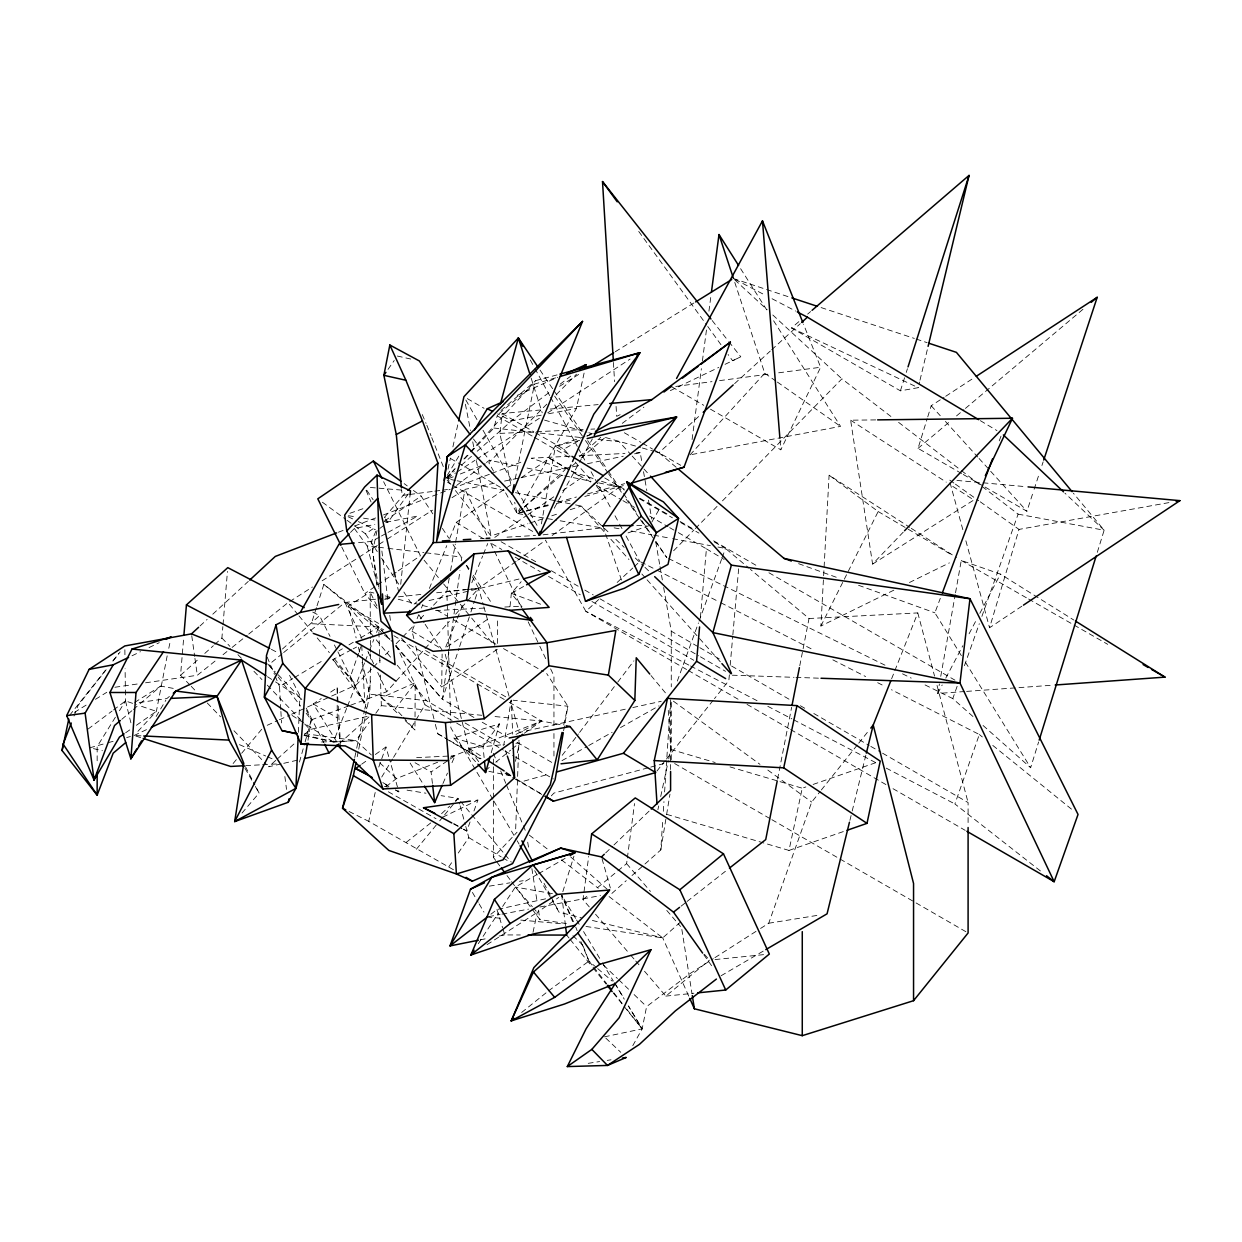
<?xml version="1.0" encoding="UTF-8"?>
<svg xmlns="http://www.w3.org/2000/svg" width="1242" height="1242" viewBox="0 0 1242 1242"><rect width="100%" height="100%" fill="white"/><g stroke="black" fill="none" stroke-linecap="round" stroke-linejoin="round"><path stroke-width="0.75" stroke-dasharray="5 3.75" d="M670.618 769.543L670.711 701.125M405.187 720.608L414.968 730.001L415.03 718.652M415.03 716.774L415.201 682.727L381.418 697.756L399.582 715.221M497.297 649.271L441.733 687.059L442.121 654.068M497.359 643.449L497.654 618.221M515.678 828.88L518.97 740.154M298.359 732.283L299.865 697.492L276.485 672.947M893.821 590.183L820.9 626.03L823.524 577.67M823.632 575.745L829.097 475.189L909.703 527.322M370.52 667.513L369.837 694.169L366.778 709.337M644.971 863.997L660.791 849.932L662.824 819.021M663.321 811.29L663.958 801.633M664.594 791.961L670.711 699.23L759.995 764.358M189.902 684.979L180.556 675.275L183.738 637.239M214.773 644.443L221.899 638.015L222.861 626.605M223.017 624.695L227.457 571.444M700.41 617.429L706.419 548.84L678.039 532.461M729.365 674.825L728.852 680.538L714.476 698.641M730.187 665.308L732.687 636.727M732.858 634.817L738.695 568.153M510.027 606.562L511.347 593.35L521.159 581.706M400.716 584.283L410.077 494.642M510.679 483.666L499.843 433.396L502.172 413.539L542.49 409.782M589.282 906.908L582.995 899.596L588.692 856.421M617.879 870.828L626.605 863.64L627.101 859.883M627.35 858.005L634.522 803.558M692.089 439.528L701.388 368.641M702.398 360.987L706.667 328.416M708.934 311.168L710.936 295.844M473.932 717.457L442.385 699.246L459.975 570.497M461.279 560.887L461.807 557.053L425.851 552.814M307.969 740.248L311.292 719.879L306.013 709.555M660.791 849.932L666.302 816.475M666.597 814.612L669.966 794.166M167.173 655.854L156.383 711.34L135.378 734.084M563.62 730.808L567.904 706.248L546.666 673.521M449.216 578.213L446.872 591.44L448.502 647.16M450.567 570.652L455.271 544.182M455.597 542.288L465.005 489.364L497.033 482.657M964.692 691.53L937.726 693.471L939.402 683.969M940.753 676.362L955.207 594.67M955.548 592.76L961.261 560.468L1000.462 574.115L1073.771 620.006M541.403 523.891L555.453 446.188L584.92 436.594M777.57 779.122L791.635 707.319M799.77 665.743L802.736 650.637M803.108 648.743L809.023 618.516L750.401 569.333M632.783 1045.671L642.161 1028.857L646.601 1006.61L690.49 973.278L713.312 958.684M357.215 756.72L358.364 751.022M358.736 749.128L366.39 711.231M515.228 478.931L534.479 384.12L556.664 377.521M354.777 757.496L356.314 750.044M356.702 748.181L364.403 710.89M364.791 709.027L370.582 681.051M168.788 648.293L170.387 640.717M533.035 932.292L537.243 912.435L558.652 897.423M657.903 809.737L658.71 805.965M660.713 796.541L668.336 760.725M668.739 758.831L670.742 749.407L668.103 707.816M666.752 814.364L788.981 850.428L802.239 788.204L805.856 786.947M377.087 530.551L372.46 551.852L378.732 587.466M522.742 514.405L517.091 513.443L576.412 408.416L584.345 371.963M447.989 469.197L450.442 458.034M452.895 446.887L457.817 424.562M515.43 761.362L519.513 742.949L515.756 743.337M453.47 869.742L368.734 821.335L375.193 792.489M563.713 724.955L567.904 706.248L513.132 700.224M798.854 321.662L791.527 327.966L900.403 390.826L918.195 387.675L919.546 382.039M919.996 380.161L927.65 348.241M849.916 820.372L851.733 812.889M852.198 811.026L865.907 754.95M471.23 451.855L493.866 428.024L497.374 415.154M299.462 762.014L304.616 743.694M305.128 741.862L311.292 719.879L305.377 712.225M491.227 752.73L499.439 723.884L453.749 738.012L476.664 762.883M1021.824 606.22L989.563 627.753L1019.014 529.403L1170.43 502.342M961.587 473.512L918.04 448.378L927.184 418.725M927.758 416.862L931.189 405.746L944.091 397.316M983.059 725.483L1030.643 767.727L1038.622 741.955M1097.307 552.333L1104.138 530.241L1073.352 493.183M562.812 891.725L573.944 856.188M316.462 607.633L311.338 623.701L378.717 626.993L383.762 629.911M317.02 605.848L323.851 584.423L378.717 626.993L382.474 630.998M900.403 390.826L905.682 374.261M906.272 372.414L907.436 368.734M395.267 645.778L442.385 699.246L459.028 648.34M459.633 646.523L470.33 613.796M470.92 611.98L474.491 601.081M475.096 599.265L478.651 588.351L516.175 561.368M985.046 487.05L1026.917 511.238L1033.515 491.118M1034.12 489.286L1039.523 472.829M1041.929 465.517L1043.14 461.869M362.369 657.546L364.775 702.817L349.933 678.07L358.581 653.214M359.202 651.445L361.67 644.35L362.276 655.667M1040.423 870.952L954.896 803.962L979.333 734.519L891.446 689.729M760.57 928.442L768.72 923.241L811.694 802.068L820.139 791.496M972.967 716.51L952.785 698.594L957.955 683.985M964.429 665.712L979.301 623.717M981.894 616.405L1018.114 514.141L981.351 485.901M378.763 767.044L385.952 746.985L389.041 757.744M463.452 829.268L466.79 831.069L470.05 821.94M473.963 810.995L477.891 800.065L472.255 800.857M677.309 681.066L698.439 622.925M699.091 621.109L721.54 559.35M722.192 557.534L725.499 548.436L713.886 541.745M961.37 655.667L934.884 612.818L940.303 598.333M999.251 440.848L1001.269 435.414M74.008 716.029L78.075 705.487L106.129 669.764M303.98 735.497L333.353 742.017L346.829 707.878M347.527 706.077L364.543 662.949M365.257 661.148L368.796 652.159M369.511 650.358L373.764 639.583M376.59 632.395L378.717 626.993L385.082 634.227M891.616 678.769L917.791 612.911L809.023 618.516M413.881 638.667L412.018 631.215L414.191 625.859M417.079 618.733L418.523 615.163M421.426 608.037L422.87 604.466M429.39 588.413L446.763 545.626M449.651 538.485L456.171 522.447L505.199 488.711M445.738 646.958L456.606 620.208M457.32 618.423L463.111 604.155M471.805 582.762L482.657 556.012M483.386 554.227L487.718 543.53M375.814 531.297L371.575 541.45L376.745 585.168M442.944 783.516L447.462 773.098M451.995 762.697L455.007 755.757L451.172 755.943M710.471 409.177L780.814 449.79L820.636 367.259L803.605 324.41M820.9 626.03L843.458 580.914M844.327 579.191L878.172 511.533L829.097 475.189M937.726 693.471L942.212 684.947M945.783 678.116L962.814 645.731M969.086 633.793L976.259 620.146M979.845 613.331L1000.462 574.115M554.227 508.211L581.209 459.198M582.141 457.522L592.372 438.923M651.895 521.997L659.595 508.583M156.15 716.463L165.869 700.209M447.198 475.469L459.913 454.308M381.729 777.057L392.55 759.002M393.543 757.372L425.012 704.835L395.484 644.117M115.382 717.239L97.155 746.551L97.155 763.364M119.434 710.735L125.504 700.954L125.1 668.708M478.294 943.687L498.399 912.948M502.637 906.474L515.352 887.052L536.901 874.616M448.75 866.869L452.973 860.722M458.251 853.037L468.824 837.651L465.766 826.442M388.016 369.386L394.242 360.49M408.23 493.959L388.032 522.152L384.259 521.531M333.353 742.017L355.973 740.62L369.216 722.363M375.829 713.25L381.341 705.642L380.254 673.024M484.116 757.573L483.014 746.349L499.439 723.884M562.222 755.291L578.415 733.96M579.579 732.423L616.591 683.659M617.74 682.137L633.932 660.806M401.927 715.796L395.406 708.701L415.201 682.727M113.131 660.837L120.148 651.895M69.568 715.392L106.796 668.6M112.805 661.039L118.813 653.494M656.909 771.065L665.308 760.508M666.504 759.002L713.265 700.162M821.335 789.99L857.523 744.688M858.734 743.166L869.586 729.582M384.508 517.262L406.46 491.599M416.38 849.249L438.473 822.328M439.699 820.838L443.394 816.351M444.62 814.861L454.432 802.891M455.659 801.401L458.112 798.404L441.096 795.656M233.108 763.519L236.772 759.126M241.678 753.257L262.481 728.34M242.004 813.044L259.097 793.064L255.697 786.465M350.803 705.13L386.743 691.716L423.755 650.078M425.043 648.65L449.293 621.373M455.674 614.185L465.89 602.712M467.163 601.268L478.651 588.351L472.457 576.816M690.071 454.851L764.746 373.237L734.038 280.164M446.872 477.502L454.712 468.948M463.871 458.981L469.088 453.283M470.392 451.855L535.752 380.611L558.046 374.649M495.651 860.38L493.369 857.337L517.076 832.187M551.308 795.874L553.948 793.079L648.914 767.603M445.94 478.496L455.255 468.669M464.586 458.857L469.911 453.252M875.672 419.905L850.63 420.2L872.598 564.085L903.244 532.135M350.477 532.476L354.358 528.471L374.851 524.466M331.676 696.063L356.081 684.994L372.103 668.491M373.438 667.109L380.114 660.232M385.455 654.736L390.795 649.224M396.136 643.729L401.477 638.217M402.812 636.851L413.493 625.844M420.169 618.951L425.509 613.455M433.52 605.196L446.872 591.44L469.305 589.251M673.63 550.765L693.983 529.961M695.334 528.58L717.053 506.394M722.487 500.852L841.905 378.841L892.47 417.669M546.822 404.147L488.805 462.692L493.524 471.153M556.261 394.614L576.49 374.199M605.661 852.943L612.57 846.283M613.952 844.964L649.861 810.389M200.009 625.999L207.119 619.432M212.786 614.185L248.307 581.38M598.66 599.529L585.882 611.343L545.875 540.907M617.134 582.467L632.768 568.029M634.181 566.709L639.878 561.462L655.372 569.364M441.562 813.65L449.837 806.027M455.348 800.95L458.112 798.404L459.649 804.009M655.279 451.684L658.974 452.74L700.364 414.937M734.596 383.654L770.273 351.067M771.701 349.763L800.236 323.696M522.758 508.273L517.091 513.443L503.895 489.767M524.186 506.984L565.312 469.538M579.502 456.621L600.771 437.246M180.556 675.275L199.093 658.57M204.79 653.432L213.345 645.716M282.446 649.038L319.52 615.644L330.03 636.339M275.786 760.352L268.66 766.78L281.856 763.752M277.214 759.064L294.323 743.648M304.306 734.659L310.003 729.52L370.333 715.687M368.905 716.96L340.401 742.669L337.156 687.711L327.593 694.2M585.991 926.47L662.731 937.896L680.663 921.906M611.887 893.433L626.263 880.64M632.023 875.517L643.527 865.286M447.12 477.813L454.277 471.494M461.45 465.16L471.479 456.295M477.207 451.234L511.58 420.852L551.029 391.044M522.913 508.413L517.091 513.443L514.685 502.28M524.372 507.155L563.666 473.233M572.407 465.688L575.325 463.188M581.147 458.158L604.435 438.053M500.961 410.528L535.752 380.611M807.657 314.102L810.591 311.571M121.778 719.335L131.869 710.719M133.313 709.492L160.746 686.112L173.88 688.487M918.04 448.378L950.611 420.898M956.526 415.915L963.932 409.674M965.422 408.416L1083.862 308.544M414.098 604.14L417.033 601.687M169.409 696.436L166.832 698.578L138.7 702.599M499.02 413.633L534.479 384.12M582.995 899.596L588.817 894.799M597.542 887.611L616.436 872.024M644.52 971.244L665.852 996.1L709.461 960.128M276.982 675.493L268.707 664.78L282.151 653.773M283.657 652.547L344.965 602.448L375.519 599.234M485.327 770.63L489.783 767.013M495.729 762.2L510.602 750.168M512.092 748.973L519.513 742.949M521.656 1012.463L546.977 992.094M548.467 990.899L588.956 961.091L582.7 944.991M145.562 682.805L197.323 675.275L216.977 659.533M223.032 654.689L230.593 648.635M232.099 647.424L247.22 635.314M248.726 634.103L288.035 602.618L297.754 614.386M406.258 842.355L433.054 821.086M681.051 906.194L685.584 902.639M687.09 901.444L727.921 869.322M490.885 914.236L496.94 909.548L546.899 898.54M456.621 485.451L484.923 463.701M486.414 462.552L489.395 460.27L519.529 466.495M386.014 786.621L396.555 778.517L437.743 762.2M379.819 528.44L385.299 524.248M560.142 384.166L570.761 376.14M88.073 729.054L112.028 711.076M113.534 709.943L125.504 700.954L136.403 704.618M622.258 423.351L643.884 407.112M517.743 560.235L522.432 556.866M523.984 555.748L545.875 540.006M552.131 535.504L619.339 487.159L624.307 490.031M361.67 764.203L366.219 760.973M375.317 754.515L385.952 746.985M524.341 733.215L541.605 721.028L562.44 725.064M125.644 732.78L130.255 729.566M136.403 725.281L156.383 711.34L138.219 705.239M506.783 487.625L513.117 483.278M521.019 477.828L549.492 458.251L569.519 469.818M494.782 537.398L526.406 515.632M527.99 514.545L554.879 496.039M562.797 490.606L581.768 477.549L572.096 471.758M354.777 525.956L365.567 533.874L375.084 527.384M384.616 520.91L421.131 496.086L432.821 513.846M377.071 608.363L364.869 593.521L375.984 585.96M377.568 584.873L396.617 571.925M398.201 570.839L420.433 555.733L383.623 481.71M336.737 741.831L313.232 703.95L321.212 698.532M446.918 646.958L489.783 617.802M432.418 783.454L431.083 771.981L448.626 760.073M450.225 759.002L455.007 755.757M447.493 478.248L455.566 472.969M457.18 471.913L474.956 460.316M476.586 459.261L539.602 418.119M547.691 412.856L630.113 359.062M945.705 396.276L974.706 377.32M487.066 944.634L537.243 912.435L533.594 908.197M289.665 601.578L312.394 587.031M322.128 580.806L377.335 545.471M378.95 544.431L385.455 540.286M387.069 539.245L432.527 510.152M452.01 497.685L465.005 489.364L487.438 536.435M714.942 957.644L758.94 929.497M872.598 564.085L973.837 500.014L952.754 486.367M134.71 702.398L160.746 686.112M559.537 386.293L579.222 374.09M615.287 351.734L693.999 302.924M74.427 712.38L87.375 704.338M95.463 699.324L106.796 692.291M280.785 709.524L279.528 686.531L292.755 678.598M294.401 677.604L324.162 659.75M339.05 650.808L342.357 648.821M348.971 644.862L353.923 641.881M360.537 637.907L378.717 626.993L379.679 655.76M721.09 975.746L764.14 950.58M538.562 873.669L565.11 858.377M561.974 760.647L587.062 746.473M588.739 745.526L612.166 732.299M620.519 727.579L659.005 705.844M535.519 432.79L563.868 449.154L578.819 440.739M587.124 436.066L593.769 432.325M522.028 606.872L511.347 593.35L524.885 585.758M379.819 536.901L371.575 541.45L356.159 542.863M381.465 536.001L386.402 533.284M388.047 532.368L417.7 516.051L384.166 522.634M364.775 702.817L332.809 659.626L351.486 649.737M353.178 648.836L356.578 647.035M516.035 734.379L541.605 721.028L508.009 701.637M909.439 582.514L949.369 562.89M728.852 341.674L740.775 356.78L732.64 360.77L728.122 354.529M442.773 817.189L477.891 800.065M132.009 655.776L140.517 651.677M149.04 647.579L159.271 642.673M620.146 414.673L616.684 416.334L615.985 404.783M670.338 390.625L718.792 367.399M725.049 364.341L740.775 356.78M134.058 735.512L147.891 728.976M267.201 725.297L277.649 720.562M279.388 719.77L289.852 715.035M291.591 714.243L329.937 696.855M517.246 395.36L557.751 377.257M453.175 476.819L447.819 478.946L455.333 480.406M460.301 473.994L485.249 464.104M450.287 757.232L541.605 721.028L491.397 716.215M338.414 532.228L343.817 530.148M354.638 526.003L376.279 517.697M383.483 514.933L450.209 489.332M452.01 488.634L489.876 474.102M491.677 473.419L522.339 461.651M311.292 719.879L349.018 705.798M349.902 513.272L365.536 507.807M813.122 784.432L876.619 762.402M788.981 850.428L845.228 830.914M628.048 532.88L649.97 525.35M455.426 490.574L491.04 535.923L527.85 523.736M529.682 523.13L542.568 518.861M551.758 515.818L559.117 513.381M570.171 509.717L581.209 506.053L610.319 534.029M586.752 436.004L592.279 434.203M584.811 496.458L625.502 485.001M516.175 778.998L521.19 781.886L549.073 774.077M524.512 511.393L517.091 513.443L524.621 511.564M526.36 510.881L550.47 504.205M557.891 502.141L576.443 497.002M587.559 493.928L624.648 483.65M89.828 747.777L106.408 743.182M108.256 742.669L113.783 741.132M126.684 737.562L130.379 736.537M650.777 767.09L663.818 763.597M384.632 599.513L392.084 597.619M526.499 511.083L549.073 505.432M556.587 503.538L573.525 499.3M579.688 440.351L555.453 446.188L570.28 455.348M429.033 600.569L520.429 578.694M283.75 763.318L300.704 759.421M625.269 709.198L519.249 732.438L510.4 701.031M632.846 707.536L661.241 701.311M604.45 1036.837L642.161 1028.857L628.669 1006.268M504.562 481.089L519.637 477.922M521.516 477.533L570.513 467.271M572.391 466.868L579.936 465.3M587.466 463.716L623.267 456.218M634.569 453.842L640.22 452.662L642.207 464.058M480.25 939.852L487.811 938.347M499.16 936.064L504.826 934.931L520.289 934.962M541.217 415.17L511.58 420.852L497.7 413.928M548.622 413.757L576.412 408.416M691.98 454.494L840.555 426.379L773.595 320.715M488.711 916.643L500.076 914.5M501.97 914.143L528.502 909.144M539.882 907.002L600.523 895.575M768.72 923.241L817.655 915.338M489.332 886.136L510.027 882.814M519.435 881.308L523.192 880.702M588.211 1063.338L599.607 1061.568M607.214 1060.389L611.002 1059.799M114.885 687.261L137.893 683.923M675.757 386.433L711.976 381.636M719.599 380.626L771.065 373.811M778.687 372.802L820.636 367.259M407.935 494.704L402.16 495.465L401.616 489.752M409.86 494.456L432.93 491.413M434.84 491.164L440.615 490.404M442.54 490.155L450.225 489.146M543.127 534.805L601.749 527.897L558.481 520.507M385.067 598.225L390.795 597.619M398.449 596.812L421.364 594.39M436.641 592.776L465.284 589.764M467.194 589.562L478.651 588.351L483.34 604.978M321.631 742.002L355.973 740.62L371.374 754.996M478.698 761.657L468.762 748.196L504.485 744.501M715.066 959.569L765.584 954.446M665.852 996.1L693.921 993.243M471.184 589.081L478.651 588.351M550.159 409.068L598.163 404.597M966.618 691.39L1053.278 685.149M480.39 538.702L484.194 538.485M507.015 537.149L535.55 535.473M245.668 765.646L260.696 764.824M262.574 764.73L277.587 763.908M569.55 456.249L531.359 458.189L564.349 469.057M579.098 455.767L624.943 453.439M636.401 452.849L640.22 452.662M435.507 610.552L487.469 607.912M504.78 607.028L520.181 606.251M416.66 757.636L449.247 756.036M499.843 433.396L534.712 431.781M536.653 431.688L583.15 429.53M590.897 429.173L594.763 428.987M636.758 525.459L646.197 525.382M732.268 675.198L794.011 677.325M795.951 677.387L819.099 678.194M135.999 735.606L141.805 735.885M370.349 487.469L402.827 490.186M956.914 480.437L1026.125 486.709M486.817 917L503.817 918.537M520.802 920.074L560.452 923.675M381.341 705.642L481.741 715.283M493.866 428.024L538.205 432.868M540.13 433.07L580.604 437.51M597.945 439.404L619.153 441.717L630.889 454.634M458.391 719.134L426.456 700.705L369.837 694.169L362.074 662.281M354.358 528.471L367.166 545.921L376.637 547.023M378.531 547.256L386.091 548.141M387.985 548.359L423.957 552.597M304.725 733.696L355.973 740.62M531.995 908.989L539.944 919.623L566.802 923.613M384.383 786.497L388.156 787.102M407.065 790.16L425.975 793.219M348.459 515.709L356.004 516.936M363.533 518.162L374.836 520.01M530.256 515.694L556.602 520.196M552.426 893.635L515.352 887.052L532.368 906.784M614.122 527.834L621.668 529.232M631.107 530.986L651.879 534.821M653.758 535.178L670.758 538.314M672.636 538.655L710.393 545.642M717.938 547.039L725.499 548.436L748.942 568.106M1018.114 514.141L1104.138 530.241L1064.937 493.167M304.585 735.155L336.442 742.281M457.211 480.794L504.174 490.357M515.446 492.655L554.91 500.697M556.789 501.085L573.695 504.531M575.574 504.904L581.209 506.053L605.739 533.532M488.913 771.36L512.17 776.095L505.727 771.965M527.058 468.063L562.843 475.469M564.722 475.857L591.083 481.306M598.628 482.874L619.339 487.159L597.34 479.909M397.347 356.035L412.033 359.326M93.429 748.615L102.403 750.696M552.24 900.559L559.055 912.187L581.272 917.698M592.387 920.446L662.731 937.896L688.984 996.674M373.904 593.039L370.163 592.077L348.365 605.987L356.128 637.891M385.129 595.896L390.733 597.34M398.216 599.249L420.665 604.978M422.528 605.459L431.89 607.85M544.539 420.122L586.985 432.216M588.832 432.744L592.527 433.8M605.444 437.479L640.515 447.477M642.362 448.005L653.432 451.157M453.749 738.012L483.014 746.349M670.742 749.407L715.19 762.526M730.001 766.904L778.16 781.109M780.007 781.653L802.239 788.204M135.875 736.102L141.355 737.841M571.677 471.463L595.508 479.303M733.354 278.519L790.021 297.288M821.102 307.566L914.345 338.429M916.177 339.035L927.137 342.668M798.606 563.666L836.751 577.421M858.564 585.293L934.884 612.818M511.347 593.35L541.947 604.699M239.442 744.641L265.71 756.021M267.465 756.782L274.466 759.809M791.527 327.966L918.195 387.675M348.102 516.719L356.625 520.786M358.333 521.593L375.379 529.729M668.569 558.543L886.928 666.147M902.53 673.832L911.193 678.101M925.057 684.932L952.785 698.594M349.08 811.507L368.734 821.335M657.096 570.249L719.134 601.873M720.857 602.758L813.914 650.187M832.87 659.859L865.612 676.548M877.675 682.696L884.568 686.205M735.031 279.403L765.32 295.223M772.043 298.732L795.594 311.043M688.86 665.107L585.882 611.343L686.578 669.5M690.568 665.991L759.235 701.839M767.804 706.31L791.837 718.854M793.56 719.755L877.659 763.644M886.245 768.13L954.896 803.962M312.72 612.089L319.52 615.644M271.377 649.349L278.177 652.904M385.548 784.665L388.87 786.465M395.53 790.052L398.868 791.853L389.569 759.545M453.47 823.881L461.791 828.367M388.327 791.775L436.035 818.726M961.261 560.468L1026.917 598.07M1028.609 599.032L1072.389 624.089M1074.066 625.052L1107.74 644.334M963.264 474.475L983.369 486.088M671.938 386.93L703.764 405.311M624.353 432.775L640.919 442.338M642.58 443.301L652.516 449.045M654.177 449.992L680.694 465.3M502.172 413.539L533.843 431.828M467.303 398.62L484.054 408.292M497.468 416.023L532.663 436.346M534.339 437.308L569.519 457.63M604.714 477.953L624.819 489.55M639.909 498.259L668.398 514.716M680.119 521.485L695.21 530.194M713.638 540.829L758.878 566.957M768.938 572.764L954.943 680.15M639.242 498.647L672.419 517.805M680.709 522.587L698.951 533.113M571.196 470.78L594.561 484.271M596.238 485.234L621.279 499.688M622.941 500.65L634.631 507.404M649.659 516.082L668.01 526.686M669.686 527.648L676.362 531.498M450.644 458.577L503.833 489.286M447.601 482.284L450.924 484.209M452.6 485.172L534.339 532.368M663.663 587.513L671.27 631.2L698.097 646.694M699.774 647.656L721.571 660.247M731.631 666.054L790.331 699.945M800.391 705.751L807.098 709.617M813.805 713.498L869.152 745.448M870.828 746.411L880.888 752.217M882.565 753.195L968.092 802.565L968.092 825.588M501.085 541.729L536.265 562.036M551.339 570.746L578.151 586.224M584.842 590.09L593.226 594.918M599.933 598.784L698.765 655.854M700.441 656.816L725.561 671.332M491.785 543.67L501.799 549.461M515.166 557.161L540.208 571.63M548.545 576.443L580.278 594.763M591.953 601.501L693.797 660.294M688.27 670.463L740.294 700.504M747.016 704.385L788.965 728.604M790.642 729.566L886.322 784.804M893.029 788.686L965.205 830.355M437.075 610.241L447.042 616.001M453.672 619.836L496.847 644.753M503.491 648.588L543.344 671.596M674.623 763.535L770.211 818.726M771.887 819.689L914.423 901.987M916.099 902.95L968.092 932.975M378.593 623.437L348.365 605.987L392.301 659.269M425.602 650.575L506.208 697.104M393.838 635.718L506.332 700.674M482.222 722.254L507.14 736.63M517.091 742.374L551.96 762.51M465.098 723.015L503.74 745.324L511.238 700.022L512.698 734.131M425.012 704.835L455.022 722.161M456.683 723.123L503.367 750.075M505.044 751.037L513.381 755.85M515.042 756.813L553.389 778.951M435.352 724.365L437.696 733.68L447.71 739.456M449.387 740.434L481.104 758.738M506.162 773.207L514.498 778.02M445.754 738.509L481.663 759.731M505.044 773.223L513.381 778.051M515.057 779.013L541.776 794.43M313.232 703.95L337.25 717.814L340.37 744.595M415.076 762.743L431.083 771.981M382.846 782.6L387.659 785.379M395.655 789.99L398.868 791.853M453.982 823.663L461.977 828.29M463.577 829.206L466.79 831.069M878.172 511.533L906.458 528.207M908.135 529.185L953.064 555.671M468.824 837.651L501.209 856.902M502.839 857.865L509.313 861.715M706.419 548.84L724.164 559.459M549.492 458.251L570.482 470.796M456.171 522.447L483.604 538.842M412.018 631.215L441.065 648.588M521.19 781.886L542.164 794.43M437.696 733.68L444.139 737.546M980.342 420.665L996.969 430.617M292.087 715.423L335.666 743.508M267.48 676.719L273.954 680.864M275.569 681.905L299.865 697.492L301.62 700.938M468.762 748.196L483.231 757.496M850.63 420.2L946.264 482.16M911.317 528.378L956.449 557.58M764.746 373.237L775.8 380.983M777.383 382.086L840.555 426.379M953.887 483.06L949.23 479.738L962.845 529.697M955.44 484.163L978.696 500.712M980.248 501.815L1019.014 529.403M767.835 770.071L811.694 802.068M404.178 483.65L407.252 485.917M413.415 490.435L421.131 496.086M322.408 502.234L345.524 519.172M347.061 520.305L353.225 524.823M898.603 422.373L959.895 469.429M961.432 470.609L979.814 484.722M529.278 835.105L547.691 849.28M561.493 859.914L598.302 888.278M609.046 896.538L662.731 937.896M381.418 697.756L395.406 708.701M979.333 734.519L982.329 736.941M992.793 745.417L1072.048 809.598M323.851 584.423L392.441 641.695M658.974 452.74L676.642 467.66M580.852 941.529L588.956 961.091L596.238 967.363M597.697 968.605L612.259 981.149M570.683 856.918L609.046 890.902M734.752 279.823L767.183 309.786M772.819 315.002L841.905 378.841M379.757 762.836L396.555 778.517M605.817 1038.126L620.767 1052.3M615.861 539.37L624.183 547.349M635.267 558.015L643.589 566.01M644.971 567.346L649.131 571.336M572.966 935.707L585.463 947.739M603.534 965.143L617.429 978.51M618.811 979.845L628.545 989.206M634.103 994.563L646.601 1006.61M221.899 638.015L229.91 646.337M237.921 654.643L241.926 658.803M253.942 671.285L261.953 679.607M267.294 685.149L303.327 722.58M304.663 723.962L310.003 729.52M191.237 686.36L195.242 690.521M207.259 703.003L220.61 716.867M233.962 730.731L265.99 764.001M268.707 664.78L275.196 671.596M383.716 632.349L389.957 639.025M385.439 519.358L388.032 522.152L384.834 517.355M332.809 659.626L349.933 678.07M403.231 717.224L414.968 730.001M931.189 405.746L940.256 415.728M945.426 421.426L977.764 457.056M979.053 458.484L989.408 469.895M990.697 471.323L1026.917 511.238M632.194 456.078L649.162 474.723M610.893 539.307L628.98 559.552M641.881 574.006L645.762 578.337M647.051 579.781L720.639 662.188M386.355 635.671L390.174 640.003M563.868 449.154L570.171 456.326M575.232 462.071L591.642 480.732M596.688 486.476L601.733 492.22M396.198 646.011L442.385 699.246M626.605 863.64L650.451 891.414M666.768 910.417L680.585 926.501M704.431 954.291L708.204 958.669M595.555 914.221L629.446 953.701M630.703 955.16L634.476 959.538M635.733 960.997L639.49 965.391M460.596 801.369L470.485 813.231M471.727 814.721L503.895 853.254M505.137 854.744L511.316 862.15M651.01 675.539L665.79 693.3M298.98 615.861L312.347 632.038M317.207 637.922L329.347 652.64M334.207 658.524L356.081 684.994M397.176 665.184L426.456 700.705M424.096 560.189L442.4 582.451M443.611 583.942L470.454 616.606M471.681 618.097L493.633 644.815M401.477 638.062L441.733 687.059M566.663 935.086L569.053 938.052M570.249 939.542L591.829 966.338M593.024 967.828L606.205 984.207M613.393 993.134L622.972 1005.042M624.183 1006.532L642.161 1028.857L628.25 1005.772M712.178 320.529L727.672 340.168M447.12 480.002L450.691 484.535M588.956 961.091L592.496 965.608M593.692 967.114L606.686 983.68M613.781 992.715L622.056 1003.257M626.791 1009.28L642.161 1028.857M278.161 677.014L300.642 706.108M473.466 438.985L489.395 460.27M496.784 861.886L500.184 866.45M507 875.563L510.415 880.128M511.549 881.634L530.862 907.467M638.73 231.431L706.62 324.923M707.754 326.475L721.323 345.183M703.748 954.663L711.588 965.686M554.646 396.136L584.345 438.907M585.448 440.491L607.447 472.162M608.549 473.745L621.745 492.748M626.139 499.098L639.335 518.1M640.437 519.684L654.736 540.27M655.838 541.854L666.845 557.689L656.009 541.667M540.022 370.069L553.032 389.32M554.118 390.92L582.296 432.62M587.714 440.631L607.229 469.492M608.316 471.106L622.397 491.941M623.484 493.555L636.494 512.791M641.912 520.817L651.662 535.24M366.747 490.186L373.128 499.781M442.4 528.393L448.781 538.081M453.035 544.555L462.614 559.086M466.868 565.545L468.995 568.789M473.249 575.248L492.406 604.326M365.567 533.874L377.257 551.634M381.511 558.108L399.613 585.572M403.867 592.03L412.375 604.963M418.756 614.65L424.081 622.723M425.137 624.338L442.168 650.187M740.62 268.691L767.416 310.95M965.438 662.25L1030.643 767.727M410.124 763.054L423.413 784.478M575.605 918.366L561.71 895.28L565.483 925.601M576.598 920.027L579.579 924.964M583.554 931.562L601.438 961.246M602.417 962.892L613.346 981.04M614.34 982.686L624.276 999.173M615.178 983.664L623.841 998.195M492.779 799.258L450.862 727.859L450.691 722.083M493.757 800.919L516.175 839.111M517.153 840.772L519.094 844.094M534.697 870.673L551.262 898.898M472.426 892.424L478.186 902.251M479.148 903.897L483.945 912.078M244.953 768.239L254.377 784.789M255.324 786.434L259.097 793.064M465.859 400.033L477.285 420.153M482.998 430.213L512.527 482.207M517.293 490.59L538.252 527.493M530.318 360.009L533.998 366.778M534.929 368.47L549.647 395.561M550.579 397.254L577.266 446.344M578.198 448.036L585.556 461.589M591.083 471.743L611.328 508.987M615.007 515.756L618.702 522.525M619.618 524.217L622.382 529.294M626.061 536.063L639.878 561.462M466.247 565.281L468.902 570.233M544.012 883.279L550.206 895.187M551.091 896.879L559.055 912.187M245.481 766.687L254.843 784.82M334.409 644.955L337.048 650.14M337.917 651.864L366.825 708.778M289.557 675.322L301.822 699.479M306.215 708.095L323.727 742.592M341.752 547.039L364.869 593.521M376.916 605.956L370.163 592.077L370.38 638.497M490.776 543.406L521.531 607.897M528.176 621.838L538.981 644.489M539.82 646.244L546.464 660.185M550.625 668.895L553.948 675.865L553.948 725.825M344.965 602.448L362.99 640.95M367.896 651.46L373.625 663.709M377.723 672.45L386.743 691.716M573.493 921.781L561.71 895.28L572.748 921.968M366.048 490.342L371.063 502.032M422.28 414.564L426.053 423.429M267.216 657.158L274.451 674.437M275.181 676.16L279.528 686.531M493.369 753.304L497.017 762.122M500.666 770.956L505.789 783.314M506.519 785.084L522.572 823.912M523.301 825.682L526.22 832.745M426.813 425.214L431.036 435.818M431.735 437.588L443.704 467.66M447.229 476.509L450.039 483.573M575.76 927.106L577.142 930.677M602.805 525.739L621.869 581.147M505.541 750.711L506.752 754.313M531.157 378.142L542.211 412.825M496.94 909.548L502.575 927.681M503.134 929.497L504.826 934.931M602.044 858.75L610.334 887.952M483.868 606.826L495.31 647.47M495.837 649.318L509.888 699.184M965.872 540.798L989.563 627.753M460.161 805.887L465.253 824.564M917.791 612.911L934.558 676.129M937.027 685.429L968.092 802.565M367.166 545.921L378.344 588.273M445.226 654.239L469.973 752.978M415.744 646.119L434.886 722.502M125.504 700.954L130.907 722.782M358.426 647.268L359.792 652.888M395.748 578.85L398.682 591.968M465.408 404.209L470.547 430.555M472.736 441.842L474.196 449.371M476.4 460.658L491.04 535.923M643.527 471.649L646.834 490.652M648.479 500.138L651.786 519.14M655.745 541.931L659.704 564.722M660.03 566.616L662.343 579.921M681.858 929.466L691.996 993.678M527.71 842.185L528.611 847.851M531.887 868.624L537.258 902.623M538.454 910.169L539.944 919.623M191.749 635.749L194.668 656.459M194.932 658.338L197.323 675.275M284.868 776.514L286.514 789.4M381.884 551.013L388.141 602.106M389.771 615.349L390.702 622.91M780.054 440.165L780.814 449.79M613.424 362.447L614.588 381.698M280.894 711.449L281.53 722.937M379.741 657.686L380.005 665.355M448.564 649.085L450.644 720.174M124.868 649.737L124.961 657.328M370.395 640.437L370.442 652.05M370.458 653.975L370.473 659.781M337.156 687.711L337.25 717.814M671.27 631.2L671.27 686.81M671.27 702.149L671.27 761.594M553.948 733.51L553.948 758.489M493.369 759.079L493.369 764.855M493.369 766.795L493.369 799.538M493.369 801.463L493.369 857.337"/><path stroke-width="1.5" d="M670.602 771.437L670.587 790.44L651.243 809.054M560.996 763.814L597.185 759.902L634.833 700.441L636.246 657.763L649.783 674.049M265.85 675.679L241.569 660.092L175.852 691.049L130.876 758.722L131.031 754.903M136.713 748.973L130.876 758.722L109.917 692.493L131.994 649.054L241.569 660.092L217.024 696.296L243.789 763.38L234.676 821.599L288.16 802.301L295.922 788.36L298.189 736.149M634.833 700.441L608.378 675.136L615.83 630.439L546.992 642.719L433.039 651.32L391.634 630.486L355.88 642.036L395.111 664.687L391.634 630.486L383.545 613.191L433.241 542.614L437.945 463.173L422.466 420.914L405.901 380.254L389.833 345.012L419.377 360.972L452.988 411.614L470.05 434.421M130.876 758.722L136.03 692.493L163.54 651.693M183.894 635.33L186.44 604.901L227.783 567.641L304.228 607.633M556.509 771.996L623.422 753.273L696.576 661.241L699.572 626.946M410.077 494.642L410.481 490.838L377.025 475.127L364.62 486.988L344.702 515.088L346.751 530.955L380.921 600.46L381.713 604.326L380.72 598.706M582.56 321.368L447.306 456.652L436.625 541.264L465.331 444.9L582.56 321.368L512.154 494.099L539.354 535.255L603.255 475.686L676.642 417.033L610.691 428.211L594.126 433.598M444.263 480.359L447.306 456.652L453.221 451.746M588.941 854.543L591.658 833.894L635.252 797.923L723.465 853.813L769.326 954.058L725.716 990.014L697.662 992.87M711.449 292.025L718.994 234.552L738.571 265.431M125.706 742.592L113.177 753.195L97.155 795.144L62.1 750.556L63.14 744.129L71.291 723.046M530.8 620.146L479.365 613.564L413.803 622.863L406.584 615.287L466.511 600.103L474.009 553.854L508.226 550.874L550.268 571.537L526.577 584.811M307.364 743.942L305.563 755.058L295.922 788.36L234.676 821.599L271.594 750.106L241.569 660.092M563.294 732.687L555.05 779.914L512.558 863.64L472.379 881.183L456.404 873.98L388.808 850.413L342.528 808.231L354.389 759.359M541.217 531.871L539.354 535.255L540.037 531.467M389.833 345.012L383.871 375.317L396.291 434.498L401.43 487.858M777.197 781.016L765.724 839.592L729.427 868.127M792.008 705.425L799.398 667.637M345.804 809.862L342.528 808.231L353.38 775.66L356.066 762.402M514.079 484.613L512.154 494.099L465.331 444.9L447.306 456.652M62.1 750.556L68.776 719.102M657.018 804.071L654.255 760.585L667.497 698.361L796.976 705.627L880.236 761.144L866.994 823.368L847.044 830.293M866.994 823.368L783.718 767.851L796.976 705.627M585.137 368.315L585.929 364.667L566.554 373.33M458.624 420.852L463.949 396.679L518.349 337.995L537.864 366.871M562.036 732.438L550.299 784.82L503.119 859.837L456.404 873.98L453.873 833.677L514.561 777.725L512.93 739.813M928.1 346.363L969.039 175.417L812.066 310.314M849.45 822.235L827.063 913.817L765.802 949.618M866.357 753.087L873.219 725.049L890.902 680.554M500.371 404.131L518.349 337.995L522.96 346.471M650.466 476.167L731.367 565.141L712.892 632.613L731.491 673.49M288.16 802.301L289.184 798.637M477.937 764.265L485.575 772.555L490.202 756.331M1039.181 740.123L1096.158 556.012M338.709 604.466L300.254 612.492L276.035 624.788L266.487 655.434L264.375 697.135L281.95 730.606L296.636 733.867M908.026 366.887L969.039 175.417M1043.73 460.037L1097.198 297.304L976.321 376.264M702.63 953.095L673.49 912.14L601.516 856.933L560.732 848.1L491.816 877.256L470.516 889.148L450.008 945.923L478.356 940.241M630.983 483.324L684 467.209L730.374 342.124L651.926 399.598L595.43 431.393M266.906 664.051L191.485 633.87L124.821 645.949L89.098 669.391L66.695 715.625L94.066 780.007L114.559 725.483L120.334 720.562M942.336 592.9L992.467 458.95M585.525 601.33L638.745 574.487L656.413 532.663L678.536 518.38L663.445 501.892L626.651 481.741L641.322 516.175L656.413 532.663L626.651 481.741L678.536 518.38L667.979 564.442L624.322 588.289L585.525 601.33L566.538 537.413L433.241 542.614M474.056 950.161L470.873 955.02L510.152 923.567L557.099 894.473L609.543 890.017L575.062 925.321L532.647 934.108L470.873 955.02L494.394 899.394L532.942 864.96L575.062 852.633L560.732 848.1L531.234 861.529M609.543 890.017L577.903 933.037L533.455 971.989L511.238 1020.862L554.677 997.357L599.855 964.273L650.932 949.695L615.178 983.664L564.411 1004.048L511.238 1020.862L533.874 967.58L575.062 925.321M424.438 786.124L434.653 802.596L442.183 785.239M539.354 535.255L570.932 465.051M572.515 461.543L593.831 414.145L639.816 352.728L559.909 374.152M650.932 949.695L619.106 1017.85L591.844 1049.381L567.299 1066.583L607.493 1065.434L626.216 1057.454L622.413 1058.044M985.341 475.655L1012.494 418.259L877.597 419.874M567.299 1066.583L586.084 1028.826L615.178 983.664M276.035 624.788L282.757 663.29L264.375 697.135L287.197 712.365L300.983 744.16L345.307 745.914L373.252 759.995L448.533 760.539L450.567 785.286L382.986 788.949L337.063 744.843M676.564 378.453L762.479 220.859L802.906 322.625M594.235 435.538L639.816 352.728L560.359 376.419M300.254 612.492L338.833 544.477L349.188 533.812M124.107 733.851L119.496 737.065L94.066 780.007L85.108 713.141L113.255 664.78L128.594 657.406M138.654 745.728L141.572 740.837M474.584 429.903L487.299 408.742L503.15 401.663M409.813 610.505L406.584 615.287L474.009 553.854L418.492 600.46M602.836 526.298L676.642 417.033L587.14 438.566M385.936 372.352L383.871 375.317L405.901 380.254M395.919 681.097L341.022 643.558L305.315 688.487L300.983 744.16L308.497 743.368M870.797 728.076L873.219 725.049L913.553 883.481L913.553 1000.695L802.27 1035.673L694.387 1008.783L689.76 998.413M913.553 1000.695L968.092 932.975L968.092 827.498M346.751 530.955L377.754 498.275L395.329 576.987M904.564 530.753L1012.494 418.259M583.243 367.384L585.929 364.667L579.859 369.262M601.516 856.933L604.28 854.263M566.538 537.413L620.736 535.395L641.322 516.175M191.485 633.87L198.596 627.303M249.72 580.061L275.289 556.432L336.598 532.911M703.205 412.328L733.184 384.958M801.664 322.408L807.378 317.191L978.665 419.672M407.888 490.311L437.945 463.173M304.476 758.567L328.99 752.947L338.973 743.958M1091.268 302.303L1097.198 297.304M173.275 693.207L175.852 691.049L217.024 696.296L228.932 740.092L244.006 766.578M591.658 833.894L679.855 889.769L723.465 853.813M282.757 663.29L305.315 688.487L371.622 714.585L445.443 722.596L484.271 718.745L548.886 665.759L608.378 675.136M511.238 1020.862L514.219 1018.456M673.49 912.14L679.529 907.39M487.858 916.58L450.008 945.923L491.816 877.256L575.062 852.633L570.078 855.505M716.401 979.069L675.384 1010.864L639.413 1044.398L607.493 1065.434L591.844 1049.381M663.958 392.022L671.674 386.215M682.495 378.096L697.942 366.499M701.031 364.17L730.374 342.124M372.227 777.492L355.6 768.519L360.149 765.289M450.567 785.286L522.758 734.332M401.088 481.384L373.361 461.046L317.797 498.834L340.898 545.316M1023.439 605.133L1179.9 500.65L1028.05 486.895M636.572 354.839L639.816 352.728M470.873 955.02L474.118 952.94M590.695 366.98L613.657 352.744M695.629 301.915L731.709 279.543M396.291 434.498L422.466 420.914M166.086 639.397L171.194 636.944L131.994 649.054M151.338 727.346L217.024 696.296L170.697 698.408M470.516 889.148L484.396 882.845M545.114 796.37L553.466 801.183L655.714 772.571L623.422 753.273M665.448 472.348L684 467.209M508.226 550.874L523.612 578.788L550.268 571.537M89.098 669.391L113.255 664.78M509.22 737.95L570.016 726.539L597.185 759.902M1176.112 501.333L1179.9 500.65M451.809 822.98L423.522 807.735L470.392 801.121M66.695 715.625L85.108 713.141M609.682 403.526L651.926 399.598M338.833 544.477L354.234 543.049M466.511 600.103L509.655 610.334L549.15 607.369L523.612 578.788M1055.203 685.01L1164.98 677.123L1075.401 621.031M442.338 540.922L449.946 540.472M463.266 539.696L470.873 539.261M486.088 538.36L489.891 538.143M243.789 765.74L230.655 766.454L143.172 738.431M410.497 611.825L383.545 613.191L382.474 593.924M602.805 525.739L632.985 525.49M109.917 692.493L136.03 692.493M528.005 934.993L566.663 935.086L565.715 927.495M821.024 678.256L959.973 683.053L1054.163 881.711L1078.04 814.442L969.971 598.737L784.059 558.419L678.101 468.902M143.746 735.978L228.932 740.092M654.255 760.585L783.718 767.851M731.367 565.141L969.971 598.737L959.973 683.053L712.892 632.613L654.674 576.661M566.228 725.794L570.016 726.539M281.95 730.606L297.04 733.634M791.853 297.894L817.453 306.355M928.969 343.273L956.402 352.355L1072.125 491.692M784.059 558.419L791.34 561.042M313.31 633.404L341.022 643.558M509.655 610.334L532.694 620.395L530.334 617.383M355.6 768.519L366.825 774.03M423.522 807.735L434.747 813.246M487.299 408.742L492.5 411.335M797.286 311.913L807.378 317.191M186.44 604.901L269.685 648.448M453.873 833.677L353.38 775.66M1143.106 664.579L1148.151 667.482M1151.52 669.407L1164.98 677.123M966.881 831.317L1054.163 881.711L1046.525 875.734M696.576 661.241L725.638 678.613M545.393 796.355L553.466 801.183M466.076 877.364L472.379 881.183M571.941 456.357L603.255 475.686M488.044 760.601L504.128 770.925M391.634 630.486L380.999 621.279L377.863 594.67M1003.35 434.933L1063.54 491.848M721.928 663.632L730.979 673.754M533.455 971.989L554.677 997.357M532.942 864.96L557.099 894.473M607.4 985.698L612.197 991.644M613.315 360.522L602.51 181.565L710.983 319.023M607.866 985.185L611.421 989.703M501.318 867.972L504.733 872.521M522.416 609.294L546.992 642.719L548.886 665.759M602.51 181.565L617.227 201.825M577.903 933.037L599.855 964.273M63.14 744.129L97.155 795.144L97.155 772.71M494.394 899.394L510.152 923.567M271.594 750.106L295.922 788.36M338.787 745.122L340.82 748.429M520.072 845.755L529.822 862.367M521.873 840.787L532.492 861.187M324.612 744.315L328.99 752.947M373.361 461.046L381.915 478.263M620.736 535.395L638.745 574.487M679.855 889.769L725.716 990.014M382.986 788.949L373.252 759.995L371.622 714.585M507.341 756.114L514.561 777.725M718.994 234.552L733.432 278.348M518.349 337.995L529.992 374.494M477.378 684.528L484.271 718.745M692.306 995.572L694.387 1008.783M93.631 776.234L94.066 780.007M432.651 785.379L434.653 802.596M484.473 761.33L485.575 772.555M445.443 722.596L448.533 760.539M762.479 220.859L779.898 438.255M377.025 475.127L380.921 600.46M802.27 931.64L802.27 1035.673"/></g></svg>
